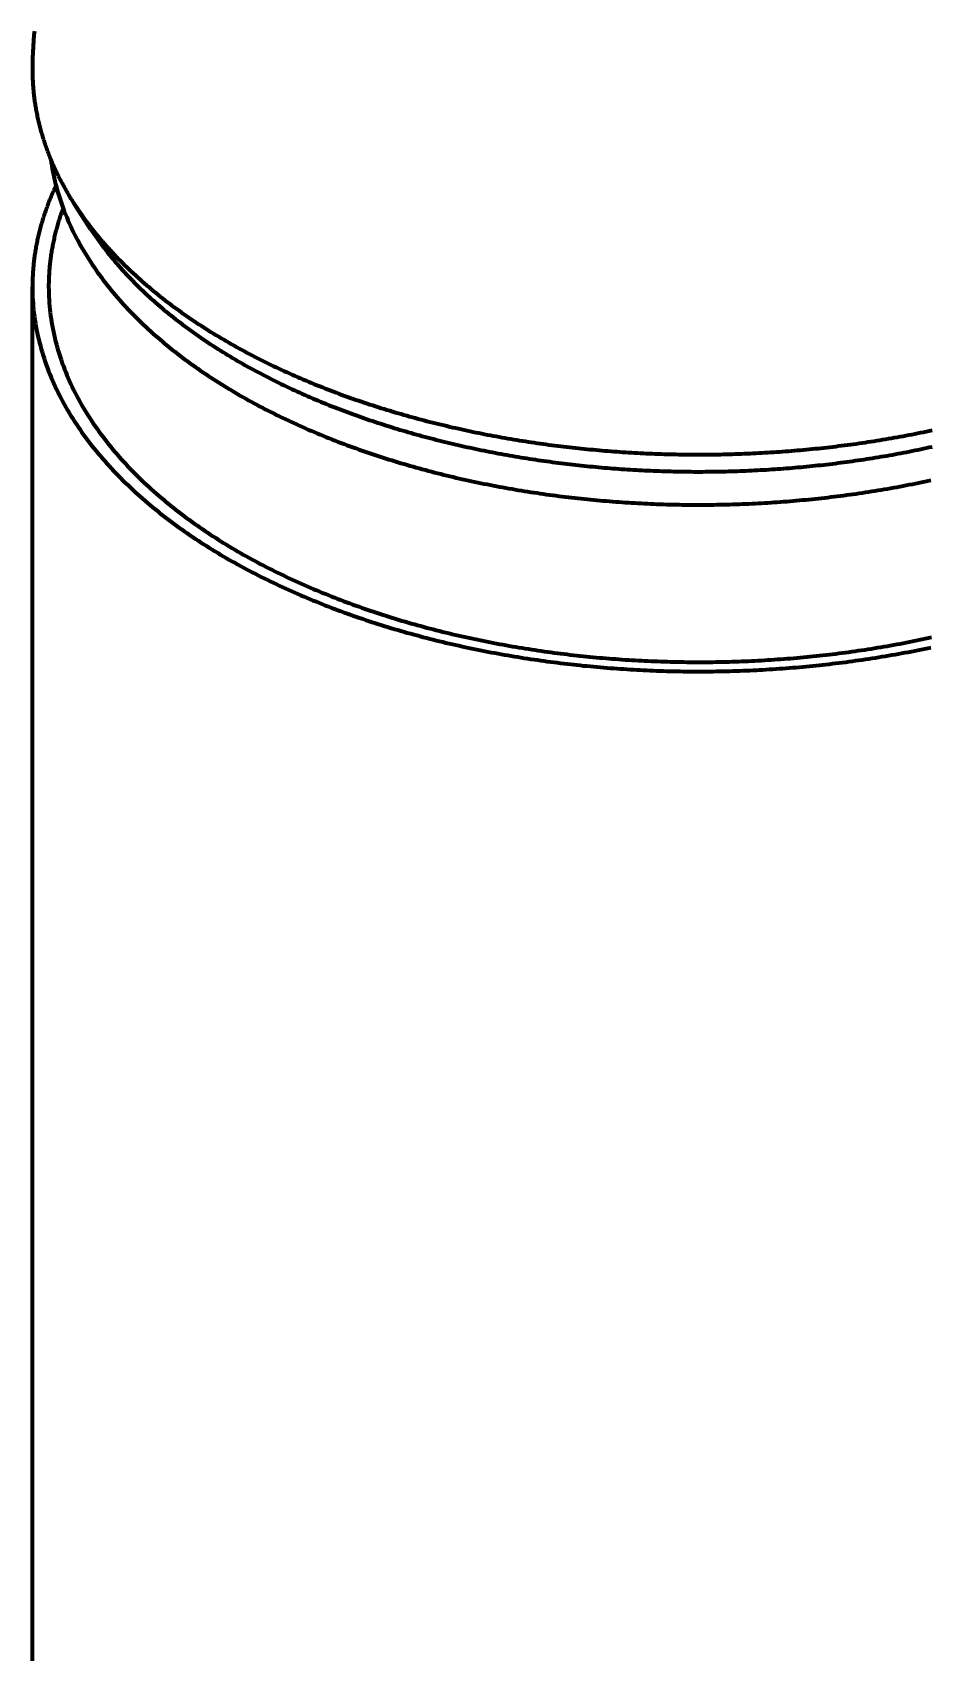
# Model space of a CAD drawing. Header units: millimetres. Extents: x 0 to 420, y 0 to 297.
# Drawn here: x 116.4 to 168.9, y 107.3 to 202.2 of the extents above; entities that cross this region are included whole.
import ezdxf

# ---------------------------------------------------------------- set-up
doc = ezdxf.new("R2010")
doc.units = ezdxf.units.MM
doc.layers.add('01-VISIBLE', color=7, linetype='CONTINUOUS', lineweight=70)

msp = doc.modelspace()

# ---------------------------------------------------------------- linework, layer by layer
at = {"layer": '01-VISIBLE'}
for p, q in [((119.792, 190.658), (118.903, 192.015)), ((116.384, 76.236), (116.384, 187.28))]:
    msp.add_line(p, q, dxfattribs=at)
for points in [[(116.499, 202.25), (116.488, 202.137), (116.477, 202.024), (116.467, 201.91), (116.457, 201.797), (116.449, 201.683), (116.44, 201.57), (116.433, 201.456), (116.425, 201.342), (116.419, 201.228), (116.413, 201.115), (116.407, 201.001), (116.402, 200.887), (116.398, 200.773), (116.394, 200.659), (116.391, 200.546), (116.389, 200.432), (116.387, 200.318), (116.385, 200.204), (116.384, 200.09), (116.384, 199.976)], [(116.384, 199.976), (116.384, 199.895), (116.385, 199.815), (116.386, 199.734), (116.388, 199.653), (116.39, 199.573), (116.393, 199.492), (116.396, 199.412), (116.4, 199.331), (116.404, 199.251), (116.409, 199.17), (116.414, 199.089), (116.42, 199.009), (116.426, 198.929), (116.433, 198.848), (116.44, 198.768), (116.448, 198.688), (116.456, 198.607), (116.465, 198.527), (116.474, 198.447), (116.484, 198.367), (116.494, 198.287), (116.505, 198.207), (116.516, 198.127), (116.528, 198.047), (116.54, 197.967), (116.552, 197.888), (116.565, 197.808), (116.579, 197.729), (116.593, 197.649), (116.607, 197.57), (116.622, 197.491), (116.638, 197.412), (116.654, 197.332), (116.67, 197.253), (116.687, 197.175), (116.705, 197.096), (116.722, 197.017), (116.741, 196.939), (116.759, 196.86), (116.779, 196.782), (116.798, 196.704), (116.818, 196.625), (116.839, 196.547), (116.86, 196.47), (116.881, 196.392), (116.903, 196.314), (116.926, 196.237), (116.949, 196.159), (116.972, 196.082), (116.996, 196.005), (117.02, 195.928), (117.044, 195.851), (117.069, 195.774), (117.095, 195.698), (117.12, 195.621), (117.147, 195.545), (117.173, 195.469), (117.201, 195.393), (117.228, 195.317), (117.256, 195.242), (117.284, 195.166), (117.313, 195.091), (117.342, 195.016), (117.372, 194.941), (117.402, 194.866), (117.432, 194.791), (117.463, 194.716), (117.494, 194.642), (117.526, 194.568), (117.558, 194.494), (117.59, 194.42), (117.623, 194.346), (117.656, 194.273), (117.69, 194.199), (117.723, 194.126), (117.758, 194.053), (117.792, 193.98), (117.827, 193.907), (117.863, 193.835), (117.899, 193.763), (117.935, 193.69), (117.971, 193.618), (118.008, 193.547), (118.045, 193.475), (118.083, 193.404), (118.12, 193.332), (118.159, 193.261), (118.197, 193.191), (118.236, 193.12), (118.275, 193.049), (118.315, 192.979), (118.355, 192.909), (118.395, 192.839), (118.436, 192.769), (118.477, 192.7), (118.518, 192.631), (118.559, 192.561), (118.601, 192.492), (118.643, 192.424), (118.686, 192.355), (118.729, 192.287), (118.772, 192.219), (118.815, 192.151), (118.859, 192.083), (118.903, 192.015)], [(117.455, 194.736), (117.482, 194.552), (117.511, 194.369), (117.543, 194.186), (117.578, 194.004), (117.615, 193.822), (117.654, 193.641), (117.697, 193.461), (117.741, 193.28), (117.788, 193.101), (117.838, 192.922), (117.89, 192.744), (117.944, 192.567), (118.001, 192.39), (118.06, 192.214), (118.122, 192.039), (118.185, 191.865), (118.251, 191.692), (118.319, 191.519), (118.39, 191.348), (118.462, 191.177), (118.536, 191.007), (118.613, 190.838), (118.692, 190.67), (118.772, 190.503), (118.855, 190.337), (118.94, 190.172), (119.026, 190.008), (119.114, 189.845), (119.205, 189.683), (119.297, 189.521), (119.391, 189.361), (119.486, 189.202), (119.583, 189.045), (119.682, 188.888), (119.783, 188.732), (119.885, 188.577), (119.989, 188.423), (120.095, 188.271), (120.202, 188.119), (120.31, 187.969), (120.42, 187.819), (120.531, 187.671), (120.644, 187.524), (120.758, 187.378), (120.874, 187.233), (120.991, 187.089), (121.109, 186.946), (121.229, 186.804), (121.35, 186.663), (121.472, 186.523), (121.595, 186.385), (121.719, 186.247), (121.845, 186.111), (121.972, 185.975), (122.1, 185.841), (122.229, 185.707), (122.359, 185.575), (122.49, 185.444), (122.622, 185.314), (122.755, 185.185), (122.889, 185.056), (123.024, 184.929), (123.16, 184.803), (123.297, 184.678), (123.435, 184.554), (123.574, 184.431), (123.714, 184.309), (123.854, 184.188), (123.996, 184.068), (124.138, 183.949), (124.281, 183.831), (124.425, 183.714), (124.57, 183.598), (124.715, 183.483), (124.861, 183.369), (125.008, 183.255), (125.156, 183.143), (125.304, 183.032), (125.453, 182.921), (125.603, 182.812), (125.754, 182.704), (125.905, 182.596), (126.057, 182.489), (126.209, 182.383), (126.362, 182.279), (126.516, 182.175), (126.67, 182.072), (126.825, 181.969), (126.98, 181.868), (127.136, 181.768), (127.293, 181.668), (127.45, 181.57), (127.607, 181.472), (127.765, 181.375), (127.924, 181.279), (128.083, 181.183), (128.243, 181.089), (128.403, 180.996), (128.564, 180.903), (128.725, 180.811), (128.887, 180.72), (129.049, 180.63), (129.211, 180.54), (129.374, 180.451), (129.537, 180.364), (129.701, 180.277), (129.866, 180.19), (130.03, 180.105), (130.195, 180.02), (130.361, 179.936), (130.526, 179.853), (130.693, 179.771), (130.859, 179.689), (131.026, 179.609), (131.194, 179.529), (131.361, 179.449), (131.529, 179.371), (131.698, 179.293), (131.867, 179.216), (132.036, 179.14), (132.205, 179.064), (132.375, 178.989), (132.545, 178.915), (132.715, 178.842), (132.886, 178.769), (133.057, 178.697), (133.228, 178.626), (133.4, 178.555), (133.572, 178.486), (133.744, 178.416), (133.916, 178.348), (134.089, 178.28), (134.262, 178.213), (134.435, 178.147), (134.608, 178.081), (134.782, 178.016), (134.956, 177.952), (135.13, 177.888), (135.305, 177.825), (135.48, 177.763), (135.655, 177.701), (135.83, 177.64), (136.005, 177.58), (136.181, 177.52), (136.357, 177.461), (136.533, 177.403), (136.709, 177.345), (136.886, 177.288), (137.062, 177.232), (137.239, 177.176), (137.416, 177.121), (137.594, 177.067), (137.771, 177.013), (137.949, 176.959), (138.127, 176.907), (138.305, 176.855), (138.483, 176.804), (138.661, 176.753), (138.84, 176.703), (139.019, 176.653), (139.198, 176.604), (139.377, 176.556), (139.556, 176.508), (139.736, 176.461), (139.915, 176.415), (140.095, 176.369), (140.275, 176.324), (140.455, 176.279), (140.635, 176.235), (140.815, 176.191), (140.996, 176.149), (141.176, 176.106), (141.357, 176.065), (141.538, 176.024), (141.719, 175.983), (141.9, 175.943), (142.082, 175.904), (142.263, 175.865), (142.444, 175.827), (142.626, 175.789), (142.808, 175.752), (142.99, 175.716), (143.172, 175.68), (143.354, 175.644), (143.536, 175.61), (143.718, 175.575), (143.901, 175.542), (144.083, 175.509), (144.266, 175.476), (144.449, 175.444), (144.631, 175.413), (144.814, 175.382), (144.997, 175.352), (145.181, 175.322), (145.364, 175.293), (145.547, 175.264), (145.73, 175.236), (145.914, 175.209), (146.097, 175.182), (146.281, 175.155), (146.465, 175.13), (146.648, 175.104), (146.832, 175.079), (147.016, 175.055), (147.2, 175.032), (147.384, 175.008), (147.568, 174.986), (147.752, 174.964), (147.937, 174.942), (148.121, 174.921), (148.305, 174.901), (148.49, 174.881), (148.674, 174.862), (148.859, 174.843), (149.043, 174.825), (149.228, 174.807), (149.413, 174.79), (149.598, 174.773), (149.782, 174.757), (149.967, 174.741), (150.152, 174.726), (150.337, 174.712), (150.522, 174.698), (150.707, 174.684), (150.892, 174.671), (151.077, 174.659), (151.262, 174.647), (151.447, 174.635), (151.633, 174.624), (151.818, 174.614), (152.003, 174.604), (152.188, 174.595), (152.374, 174.586), (152.559, 174.578), (152.744, 174.57), (152.93, 174.563), (153.115, 174.557), (153.3, 174.55), (153.486, 174.545), (153.671, 174.54), (153.857, 174.535), (154.042, 174.531), (154.228, 174.528), (154.413, 174.525), (154.599, 174.522), (154.784, 174.52), (154.969, 174.519), (155.155, 174.518), (155.34, 174.517), (155.526, 174.518), (155.711, 174.518), (155.897, 174.519), (156.082, 174.521), (156.268, 174.523), (156.453, 174.526), (156.639, 174.529), (156.824, 174.533), (157.01, 174.537), (157.195, 174.542), (157.381, 174.548), (157.566, 174.554), (157.751, 174.56), (157.937, 174.567), (158.122, 174.574), (158.307, 174.582), (158.493, 174.591), (158.678, 174.6), (158.863, 174.609), (159.049, 174.62), (159.234, 174.63), (159.419, 174.641), (159.604, 174.653), (159.789, 174.665), (159.974, 174.678), (160.159, 174.691), (160.344, 174.705), (160.529, 174.719), (160.714, 174.734), (160.899, 174.749), (161.084, 174.765), (161.269, 174.782), (161.453, 174.799), (161.638, 174.816), (161.823, 174.834), (162.007, 174.853), (162.192, 174.872), (162.376, 174.891), (162.56, 174.912), (162.745, 174.932), (162.929, 174.954), (163.113, 174.975), (163.297, 174.998), (163.482, 175.021), (163.666, 175.044), (163.849, 175.068), (164.033, 175.092), (164.217, 175.118), (164.401, 175.143), (164.585, 175.169), (164.768, 175.196), (164.952, 175.223), (165.135, 175.251), (165.318, 175.279), (165.502, 175.308), (165.685, 175.338), (165.868, 175.368), (166.051, 175.398), (166.234, 175.429), (166.416, 175.461), (166.599, 175.493), (166.782, 175.526), (166.964, 175.559), (167.146, 175.593), (167.329, 175.628), (167.511, 175.663), (167.693, 175.699), (167.875, 175.735), (168.057, 175.772), (168.238, 175.809), (168.42, 175.847), (168.601, 175.885), (168.783, 175.924), (168.964, 175.964)], [(117.76, 193.208), (117.726, 193.135), (117.692, 193.061), (117.658, 192.988), (117.625, 192.914), (117.592, 192.841), (117.56, 192.767), (117.528, 192.693), (117.496, 192.618), (117.465, 192.544), (117.434, 192.469), (117.404, 192.394), (117.374, 192.32), (117.344, 192.244), (117.315, 192.169), (117.286, 192.094), (117.258, 192.018), (117.23, 191.942), (117.202, 191.867), (117.175, 191.791), (117.148, 191.714), (117.122, 191.638), (117.096, 191.562), (117.07, 191.485), (117.045, 191.408), (117.021, 191.331), (116.997, 191.254), (116.973, 191.177), (116.95, 191.1), (116.927, 191.022), (116.904, 190.945), (116.882, 190.867), (116.861, 190.789), (116.84, 190.711), (116.819, 190.633), (116.799, 190.555), (116.779, 190.477), (116.76, 190.398), (116.741, 190.32), (116.723, 190.241), (116.705, 190.162), (116.688, 190.084), (116.671, 190.005), (116.654, 189.926), (116.638, 189.846), (116.623, 189.767), (116.608, 189.688), (116.593, 189.609), (116.579, 189.529), (116.566, 189.449), (116.553, 189.37), (116.54, 189.29), (116.528, 189.21), (116.516, 189.13), (116.505, 189.05), (116.494, 188.97), (116.484, 188.89), (116.474, 188.81), (116.465, 188.73), (116.456, 188.65), (116.448, 188.569), (116.44, 188.489), (116.433, 188.409), (116.426, 188.328), (116.42, 188.248), (116.414, 188.167), (116.409, 188.086), (116.404, 188.006), (116.4, 187.925), (116.396, 187.845), (116.393, 187.764), (116.39, 187.683), (116.388, 187.603), (116.386, 187.522), (116.385, 187.441), (116.384, 187.36), (116.384, 187.28)], [(118.179, 191.883), (118.151, 191.806), (118.123, 191.73), (118.096, 191.654), (118.069, 191.577), (118.043, 191.5), (118.017, 191.424), (117.992, 191.346), (117.967, 191.269), (117.942, 191.192), (117.918, 191.114), (117.895, 191.037), (117.872, 190.959), (117.849, 190.881), (117.827, 190.803), (117.805, 190.725), (117.784, 190.647), (117.763, 190.568), (117.743, 190.49), (117.723, 190.411), (117.703, 190.332), (117.684, 190.254), (117.666, 190.175), (117.648, 190.095), (117.631, 190.016), (117.614, 189.937), (117.597, 189.858), (117.581, 189.778), (117.566, 189.698), (117.55, 189.619), (117.536, 189.539), (117.522, 189.459), (117.508, 189.379), (117.495, 189.299), (117.483, 189.219), (117.471, 189.139), (117.459, 189.058), (117.448, 188.978), (117.438, 188.898), (117.427, 188.817), (117.418, 188.736), (117.409, 188.656), (117.4, 188.575), (117.392, 188.494), (117.385, 188.414), (117.378, 188.333), (117.371, 188.252), (117.366, 188.171), (117.36, 188.09), (117.355, 188.009), (117.351, 187.928), (117.347, 187.847), (117.344, 187.766), (117.341, 187.685), (117.338, 187.604), (117.337, 187.523), (117.335, 187.442), (117.334, 187.361), (117.334, 187.28)], [(118.903, 192.015), (118.999, 191.871), (119.096, 191.727), (119.194, 191.584), (119.294, 191.442), (119.395, 191.301), (119.497, 191.161), (119.601, 191.022), (119.705, 190.884), (119.811, 190.746), (119.918, 190.61), (120.027, 190.474), (120.136, 190.34), (120.247, 190.206), (120.358, 190.073), (120.471, 189.942), (120.585, 189.811), (120.7, 189.681), (120.816, 189.552), (120.932, 189.423), (121.05, 189.296), (121.169, 189.17), (121.289, 189.044), (121.41, 188.92), (121.531, 188.796), (121.654, 188.673), (121.777, 188.551), (121.902, 188.43), (122.027, 188.31), (122.153, 188.191), (122.279, 188.073), (122.407, 187.955), (122.535, 187.839), (122.665, 187.723), (122.795, 187.608), (122.925, 187.494), (123.057, 187.381), (123.189, 187.268), (123.322, 187.157), (123.455, 187.046), (123.59, 186.936), (123.724, 186.827), (123.86, 186.719), (123.996, 186.612), (124.133, 186.505), (124.271, 186.4), (124.409, 186.295), (124.548, 186.191), (124.687, 186.087), (124.827, 185.985), (124.967, 185.883), (125.109, 185.782), (125.25, 185.682), (125.392, 185.583), (125.535, 185.484), (125.678, 185.387), (125.822, 185.29), (125.966, 185.193), (126.111, 185.098), (126.256, 185.003), (126.402, 184.909), (126.549, 184.816), (126.695, 184.723), (126.842, 184.632), (126.99, 184.54), (127.138, 184.45), (127.287, 184.361), (127.436, 184.272), (127.585, 184.184), (127.735, 184.096), (127.885, 184.009), (128.036, 183.923), (128.187, 183.838), (128.338, 183.754), (128.49, 183.67), (128.642, 183.586), (128.795, 183.504), (128.948, 183.422), (129.101, 183.341), (129.255, 183.26), (129.409, 183.181), (129.563, 183.101), (129.718, 183.023), (129.873, 182.945), (130.028, 182.868), (130.184, 182.791), (130.34, 182.716), (130.496, 182.64), (130.653, 182.566), (130.809, 182.492), (130.967, 182.419), (131.124, 182.346), (131.282, 182.274), (131.44, 182.203), (131.598, 182.132), (131.757, 182.062), (131.916, 181.992), (132.075, 181.923), (132.235, 181.855), (132.394, 181.788), (132.554, 181.721), (132.715, 181.654), (132.875, 181.588), (133.036, 181.523), (133.197, 181.458), (133.358, 181.394), (133.519, 181.331), (133.681, 181.268), (133.843, 181.206), (134.005, 181.144), (134.167, 181.083), (134.33, 181.022), (134.493, 180.963), (134.656, 180.903), (134.819, 180.844), (134.982, 180.786), (135.146, 180.729), (135.31, 180.671), (135.474, 180.615), (135.638, 180.559), (135.802, 180.504), (135.967, 180.449), (136.131, 180.394), (136.296, 180.341), (136.461, 180.287), (136.627, 180.235), (136.792, 180.183), (136.958, 180.131), (137.124, 180.08), (137.29, 180.03), (137.456, 179.98), (137.622, 179.93), (137.788, 179.881), (137.955, 179.833), (138.122, 179.785), (138.289, 179.738), (138.456, 179.691), (138.623, 179.645), (138.79, 179.599), (138.958, 179.554), (139.125, 179.51), (139.293, 179.465), (139.461, 179.422), (139.629, 179.379), (139.797, 179.336), (139.965, 179.294), (140.134, 179.252), (140.302, 179.211), (140.471, 179.171), (140.64, 179.131), (140.808, 179.091), (140.977, 179.052), (141.147, 179.014), (141.316, 178.975), (141.485, 178.938), (141.655, 178.901), (141.824, 178.864), (141.994, 178.828), (142.164, 178.793), (142.333, 178.758), (142.503, 178.723), (142.673, 178.689), (142.844, 178.655), (143.014, 178.622), (143.184, 178.59), (143.355, 178.557), (143.525, 178.526), (143.696, 178.494), (143.867, 178.464), (144.037, 178.434), (144.208, 178.404), (144.379, 178.375), (144.55, 178.346), (144.721, 178.317), (144.893, 178.29), (145.064, 178.262), (145.235, 178.235), (145.407, 178.209), (145.578, 178.183), (145.75, 178.157), (145.921, 178.132), (146.093, 178.108), (146.265, 178.084), (146.437, 178.06), (146.609, 178.037), (146.78, 178.014), (146.952, 177.992), (147.125, 177.97), (147.297, 177.949), (147.469, 177.928), (147.641, 177.908), (147.813, 177.888), (147.986, 177.868), (148.158, 177.849), (148.331, 177.831), (148.503, 177.813), (148.676, 177.795), (148.848, 177.778), (149.021, 177.761), (149.194, 177.745), (149.366, 177.729), (149.539, 177.714), (149.712, 177.699), (149.885, 177.684), (150.058, 177.67), (150.231, 177.657), (150.404, 177.644), (150.577, 177.631), (150.75, 177.619), (150.923, 177.607), (151.096, 177.596), (151.269, 177.585), (151.442, 177.575), (151.615, 177.565), (151.788, 177.555), (151.962, 177.546), (152.135, 177.538), (152.308, 177.53), (152.481, 177.522), (152.655, 177.515), (152.828, 177.508), (153.001, 177.502), (153.175, 177.496), (153.348, 177.49), (153.521, 177.485), (153.695, 177.481), (153.868, 177.476), (154.042, 177.473), (154.215, 177.47), (154.389, 177.467), (154.562, 177.464), (154.735, 177.463), (154.909, 177.461), (155.082, 177.46), (155.256, 177.46), (155.429, 177.459), (155.603, 177.46), (155.776, 177.461), (155.95, 177.462), (156.123, 177.464), (156.296, 177.466), (156.47, 177.468), (156.643, 177.471), (156.817, 177.475), (156.99, 177.479), (157.164, 177.483), (157.337, 177.488), (157.51, 177.493), (157.684, 177.499), (157.857, 177.505), (158.03, 177.511), (158.204, 177.518), (158.377, 177.526), (158.55, 177.534), (158.723, 177.542), (158.897, 177.551), (159.07, 177.56), (159.243, 177.57), (159.416, 177.58), (159.589, 177.591), (159.762, 177.602), (159.936, 177.613), (160.109, 177.625), (160.282, 177.638), (160.455, 177.651), (160.627, 177.664), (160.8, 177.678), (160.973, 177.692), (161.146, 177.707), (161.319, 177.722), (161.492, 177.737), (161.664, 177.753), (161.837, 177.77), (162.01, 177.787), (162.182, 177.804), (162.355, 177.822), (162.527, 177.84), (162.7, 177.859), (162.872, 177.878), (163.044, 177.898), (163.217, 177.918), (163.389, 177.939), (163.561, 177.96), (163.733, 177.981), (163.905, 178.003), (164.077, 178.026), (164.249, 178.049), (164.421, 178.072), (164.593, 178.096), (164.765, 178.12), (164.936, 178.145), (165.108, 178.171), (165.279, 178.196), (165.451, 178.222), (165.622, 178.249), (165.794, 178.276), (165.965, 178.304), (166.136, 178.332), (166.307, 178.361), (166.478, 178.39), (166.649, 178.419), (166.82, 178.449), (166.991, 178.48), (167.161, 178.511), (167.332, 178.542), (167.502, 178.574), (167.673, 178.606), (167.843, 178.639), (168.013, 178.673), (168.183, 178.707), (168.353, 178.741), (168.523, 178.776), (168.693, 178.811), (168.863, 178.847), (169.032, 178.883)], [(119.792, 190.658), (119.885, 190.517), (119.98, 190.376), (120.076, 190.237), (120.173, 190.099), (120.272, 189.961), (120.371, 189.824), (120.472, 189.689), (120.574, 189.554), (120.678, 189.42), (120.782, 189.287), (120.888, 189.154), (120.995, 189.023), (121.103, 188.893), (121.212, 188.763), (121.322, 188.635), (121.433, 188.507), (121.545, 188.38), (121.658, 188.254), (121.772, 188.129), (121.887, 188.005), (122.003, 187.882), (122.119, 187.759), (122.237, 187.638), (122.356, 187.517), (122.475, 187.397), (122.596, 187.278), (122.717, 187.16), (122.839, 187.043), (122.962, 186.927), (123.086, 186.811), (123.21, 186.697), (123.336, 186.583), (123.462, 186.47), (123.588, 186.358), (123.716, 186.247), (123.844, 186.136), (123.973, 186.027), (124.103, 185.918), (124.233, 185.81), (124.364, 185.703), (124.496, 185.596), (124.628, 185.491), (124.761, 185.386), (124.894, 185.282), (125.029, 185.179), (125.163, 185.077), (125.299, 184.975), (125.435, 184.874), (125.571, 184.774), (125.708, 184.675), (125.846, 184.577), (125.984, 184.479), (126.123, 184.382), (126.262, 184.286), (126.402, 184.191), (126.542, 184.096), (126.683, 184.002), (126.824, 183.909), (126.966, 183.816), (127.108, 183.725), (127.251, 183.634), (127.394, 183.543), (127.538, 183.454), (127.682, 183.365), (127.826, 183.277), (127.971, 183.19), (128.116, 183.103), (128.262, 183.017), (128.408, 182.932), (128.555, 182.847), (128.702, 182.763), (128.849, 182.68), (128.997, 182.597), (129.145, 182.516), (129.294, 182.434), (129.442, 182.354), (129.592, 182.274), (129.741, 182.195), (129.891, 182.116), (130.041, 182.038), (130.192, 181.961), (130.343, 181.885), (130.494, 181.809), (130.646, 181.733), (130.798, 181.659), (130.95, 181.585), (131.102, 181.511), (131.255, 181.439), (131.408, 181.367), (131.561, 181.295), (131.715, 181.224), (131.869, 181.154), (132.023, 181.084), (132.178, 181.015), (132.333, 180.947), (132.488, 180.879), (132.643, 180.812), (132.799, 180.745), (132.954, 180.679), (133.11, 180.614), (133.267, 180.549), (133.423, 180.485), (133.58, 180.421), (133.737, 180.358), (133.894, 180.296), (134.052, 180.234), (134.21, 180.172), (134.368, 180.112), (134.526, 180.051), (134.684, 179.992), (134.843, 179.933), (135.002, 179.874), (135.161, 179.816), (135.32, 179.759), (135.479, 179.702), (135.639, 179.646), (135.799, 179.59), (135.959, 179.535), (136.119, 179.481), (136.279, 179.427), (136.44, 179.373), (136.6, 179.32), (136.761, 179.268), (136.922, 179.216), (137.084, 179.164), (137.245, 179.114), (137.407, 179.063), (137.568, 179.013), (137.73, 178.964), (137.892, 178.915), (138.055, 178.867), (138.217, 178.82), (138.379, 178.772), (138.542, 178.726), (138.705, 178.68), (138.868, 178.634), (139.031, 178.589), (139.194, 178.544), (139.358, 178.5), (139.521, 178.457), (139.685, 178.414), (139.849, 178.371), (140.013, 178.329), (140.177, 178.287), (140.341, 178.246), (140.505, 178.206), (140.669, 178.166), (140.834, 178.126), (140.999, 178.087), (141.163, 178.049), (141.328, 178.01), (141.493, 177.973), (141.658, 177.936), (141.824, 177.899), (141.989, 177.863), (142.154, 177.827), (142.32, 177.792), (142.486, 177.757), (142.651, 177.723), (142.817, 177.689), (142.983, 177.656), (143.149, 177.623), (143.315, 177.591), (143.481, 177.559), (143.648, 177.528), (143.814, 177.497), (143.981, 177.466), (144.147, 177.436), (144.314, 177.407), (144.48, 177.378), (144.647, 177.349), (144.814, 177.321), (144.981, 177.294), (145.148, 177.266), (145.315, 177.24), (145.482, 177.213), (145.65, 177.188), (145.817, 177.162), (145.984, 177.137), (146.152, 177.113), (146.319, 177.089), (146.487, 177.066), (146.655, 177.043), (146.822, 177.02), (146.99, 176.998), (147.158, 176.976), (147.326, 176.955), (147.494, 176.934), (147.662, 176.914), (147.83, 176.894), (147.998, 176.874), (148.166, 176.855), (148.334, 176.837), (148.503, 176.819), (148.671, 176.801), (148.839, 176.784), (149.008, 176.767), (149.176, 176.751), (149.344, 176.735), (149.513, 176.72), (149.682, 176.705), (149.85, 176.69), (150.019, 176.676), (150.188, 176.662), (150.356, 176.649), (150.525, 176.636), (150.694, 176.624), (150.863, 176.612), (151.031, 176.601), (151.2, 176.59), (151.369, 176.579), (151.538, 176.569), (151.707, 176.559), (151.876, 176.55), (152.045, 176.541), (152.214, 176.533), (152.383, 176.525), (152.552, 176.518), (152.721, 176.51), (152.89, 176.504), (153.059, 176.498), (153.229, 176.492), (153.398, 176.487), (153.567, 176.482), (153.736, 176.477), (153.905, 176.473), (154.074, 176.47), (154.244, 176.466), (154.413, 176.464), (154.582, 176.461), (154.751, 176.46), (154.92, 176.458), (155.09, 176.457), (155.259, 176.457), (155.428, 176.457), (155.597, 176.457), (155.767, 176.458), (155.936, 176.459), (156.105, 176.461), (156.274, 176.463), (156.443, 176.465), (156.613, 176.468), (156.782, 176.471), (156.951, 176.475), (157.12, 176.479), (157.289, 176.484), (157.459, 176.489), (157.628, 176.495), (157.797, 176.501), (157.966, 176.507), (158.135, 176.514), (158.304, 176.521), (158.473, 176.529), (158.642, 176.537), (158.811, 176.546), (158.98, 176.555), (159.149, 176.564), (159.318, 176.574), (159.487, 176.585), (159.656, 176.595), (159.825, 176.607), (159.993, 176.618), (160.162, 176.63), (160.331, 176.643), (160.5, 176.656), (160.668, 176.669), (160.837, 176.683), (161.006, 176.698), (161.174, 176.712), (161.343, 176.728), (161.511, 176.743), (161.68, 176.759), (161.848, 176.776), (162.017, 176.793), (162.185, 176.81), (162.353, 176.828), (162.521, 176.847), (162.69, 176.865), (162.858, 176.885), (163.026, 176.904), (163.194, 176.924), (163.362, 176.945), (163.53, 176.966), (163.698, 176.987), (163.865, 177.009), (164.033, 177.032), (164.201, 177.054), (164.368, 177.078), (164.536, 177.102), (164.704, 177.126), (164.871, 177.15), (165.038, 177.175), (165.206, 177.201), (165.373, 177.227), (165.54, 177.254), (165.707, 177.281), (165.874, 177.308), (166.041, 177.336), (166.208, 177.364), (166.375, 177.393), (166.541, 177.422), (166.708, 177.452), (166.874, 177.482), (167.041, 177.513), (167.207, 177.544), (167.373, 177.576), (167.539, 177.608), (167.706, 177.64), (167.872, 177.673), (168.037, 177.707), (168.203, 177.741), (168.369, 177.775), (168.534, 177.81), (168.7, 177.846), (168.865, 177.882), (169.031, 177.918)], [(116.384, 187.28), (116.386, 187.085), (116.39, 186.89), (116.397, 186.696), (116.407, 186.502), (116.421, 186.307), (116.437, 186.113), (116.455, 185.92), (116.477, 185.726), (116.502, 185.533), (116.529, 185.341), (116.559, 185.148), (116.592, 184.956), (116.628, 184.765), (116.667, 184.574), (116.708, 184.384), (116.752, 184.195), (116.799, 184.006), (116.848, 183.817), (116.9, 183.63), (116.954, 183.443), (117.012, 183.257), (117.071, 183.072), (117.133, 182.887), (117.198, 182.704), (117.265, 182.521), (117.335, 182.339), (117.406, 182.158), (117.48, 181.978), (117.557, 181.799), (117.636, 181.621), (117.717, 181.444), (117.8, 181.268), (117.885, 181.093), (117.972, 180.919), (118.062, 180.747), (118.153, 180.575), (118.247, 180.404), (118.342, 180.235), (118.44, 180.066), (118.539, 179.899), (118.64, 179.732), (118.743, 179.567), (118.848, 179.403), (118.955, 179.24), (119.063, 179.079), (119.173, 178.918), (119.285, 178.759), (119.398, 178.6), (119.513, 178.443), (119.629, 178.287), (119.747, 178.133), (119.867, 177.979), (119.988, 177.827), (120.11, 177.675), (120.234, 177.525), (120.359, 177.376), (120.486, 177.228), (120.614, 177.082), (120.743, 176.936), (120.873, 176.792), (121.005, 176.648), (121.138, 176.506), (121.272, 176.365), (121.408, 176.225), (121.544, 176.087), (121.682, 175.949), (121.82, 175.813), (121.96, 175.677), (122.101, 175.543), (122.243, 175.41), (122.386, 175.278), (122.53, 175.147), (122.675, 175.017), (122.821, 174.888), (122.968, 174.76), (123.116, 174.634), (123.264, 174.508), (123.414, 174.384), (123.564, 174.26), (123.716, 174.138), (123.868, 174.017), (124.021, 173.896), (124.175, 173.777), (124.329, 173.659), (124.485, 173.541), (124.641, 173.425), (124.797, 173.31), (124.955, 173.196), (125.113, 173.082), (125.272, 172.97), (125.432, 172.859), (125.592, 172.749), (125.753, 172.639), (125.915, 172.531), (126.077, 172.423), (126.24, 172.317), (126.404, 172.212), (126.568, 172.107), (126.733, 172.003), (126.898, 171.901), (127.064, 171.799), (127.23, 171.698), (127.397, 171.598), (127.565, 171.499), (127.733, 171.401), (127.902, 171.304), (128.071, 171.207), (128.24, 171.112), (128.41, 171.017), (128.581, 170.923), (128.752, 170.83), (128.923, 170.738), (129.095, 170.647), (129.268, 170.557), (129.441, 170.468), (129.614, 170.379), (129.788, 170.291), (129.962, 170.204), (130.136, 170.118), (130.311, 170.033), (130.487, 169.948), (130.662, 169.865), (130.839, 169.782), (131.015, 169.7), (131.192, 169.619), (131.369, 169.538), (131.547, 169.459), (131.725, 169.38), (131.903, 169.302), (132.081, 169.224), (132.26, 169.148), (132.44, 169.072), (132.619, 168.997), (132.799, 168.923), (132.979, 168.849), (133.16, 168.777), (133.341, 168.705), (133.522, 168.633), (133.703, 168.563), (133.885, 168.493), (134.067, 168.424), (134.249, 168.356), (134.432, 168.288), (134.615, 168.222), (134.798, 168.155), (134.981, 168.09), (135.165, 168.025), (135.348, 167.961), (135.533, 167.898), (135.717, 167.836), (135.901, 167.774), (136.086, 167.713), (136.271, 167.652), (136.456, 167.593), (136.642, 167.534), (136.827, 167.475), (137.013, 167.417), (137.199, 167.36), (137.386, 167.304), (137.572, 167.248), (137.759, 167.194), (137.946, 167.139), (138.133, 167.086), (138.32, 167.033), (138.508, 166.98), (138.695, 166.929), (138.883, 166.878), (139.071, 166.827), (139.259, 166.778), (139.448, 166.729), (139.636, 166.68), (139.825, 166.632), (140.014, 166.585), (140.203, 166.539), (140.392, 166.493), (140.581, 166.448), (140.771, 166.403), (140.96, 166.359), (141.15, 166.316), (141.34, 166.274), (141.53, 166.232), (141.72, 166.19), (141.91, 166.149), (142.101, 166.109), (142.292, 166.07), (142.482, 166.031), (142.673, 165.992), (142.864, 165.955), (143.055, 165.918), (143.246, 165.881), (143.438, 165.845), (143.629, 165.81), (143.82, 165.775), (144.012, 165.741), (144.204, 165.708), (144.396, 165.675), (144.588, 165.643), (144.78, 165.611), (144.972, 165.58), (145.164, 165.55), (145.356, 165.52), (145.549, 165.491), (145.741, 165.462), (145.934, 165.434), (146.126, 165.407), (146.319, 165.38), (146.512, 165.353), (146.705, 165.328), (146.898, 165.302), (147.091, 165.278), (147.284, 165.254), (147.477, 165.231), (147.671, 165.208), (147.864, 165.185), (148.058, 165.164), (148.251, 165.143), (148.445, 165.122), (148.638, 165.102), (148.832, 165.083), (149.026, 165.064), (149.219, 165.046), (149.413, 165.028), (149.607, 165.011), (149.801, 164.995), (149.995, 164.979), (150.189, 164.964), (150.383, 164.949), (150.577, 164.935), (150.771, 164.921), (150.965, 164.908), (151.16, 164.895), (151.354, 164.883), (151.548, 164.872), (151.743, 164.861), (151.937, 164.851), (152.131, 164.841), (152.326, 164.832), (152.52, 164.824), (152.715, 164.816), (152.909, 164.808), (153.104, 164.801), (153.298, 164.795), (153.493, 164.789), (153.687, 164.784), (153.882, 164.78), (154.076, 164.776), (154.271, 164.772), (154.466, 164.769), (154.66, 164.767), (154.855, 164.765), (155.049, 164.764), (155.244, 164.763), (155.439, 164.763), (155.633, 164.763), (155.828, 164.764), (156.023, 164.766), (156.217, 164.768), (156.412, 164.771), (156.606, 164.774), (156.801, 164.778), (156.996, 164.782), (157.19, 164.787), (157.385, 164.793), (157.579, 164.799), (157.774, 164.805), (157.968, 164.812), (158.163, 164.82), (158.357, 164.828), (158.552, 164.837), (158.746, 164.847), (158.94, 164.857), (159.135, 164.867), (159.329, 164.878), (159.523, 164.89), (159.718, 164.902), (159.912, 164.915), (160.106, 164.929), (160.3, 164.943), (160.494, 164.957), (160.688, 164.972), (160.882, 164.988), (161.076, 165.004), (161.27, 165.021), (161.464, 165.038), (161.658, 165.056), (161.851, 165.075), (162.045, 165.094), (162.239, 165.113), (162.432, 165.134), (162.626, 165.155), (162.819, 165.176), (163.013, 165.198), (163.206, 165.22), (163.399, 165.244), (163.592, 165.267), (163.785, 165.292), (163.979, 165.316), (164.171, 165.342), (164.364, 165.368), (164.557, 165.395), (164.75, 165.422), (164.942, 165.45), (165.135, 165.478), (165.327, 165.507), (165.52, 165.537), (165.712, 165.567), (165.904, 165.598), (166.096, 165.629), (166.288, 165.661), (166.48, 165.694), (166.672, 165.727), (166.864, 165.76), (167.055, 165.795), (167.247, 165.83), (167.438, 165.865), (167.629, 165.902), (167.82, 165.938), (168.011, 165.976), (168.202, 166.014), (168.393, 166.052), (168.584, 166.092), (168.774, 166.132), (168.965, 166.172)], [(117.334, 187.28), (117.336, 187.09), (117.34, 186.9), (117.347, 186.71), (117.357, 186.521), (117.37, 186.331), (117.385, 186.142), (117.404, 185.953), (117.425, 185.764), (117.449, 185.576), (117.476, 185.388), (117.505, 185.2), (117.537, 185.013), (117.572, 184.826), (117.61, 184.64), (117.65, 184.455), (117.693, 184.27), (117.739, 184.085), (117.787, 183.902), (117.837, 183.719), (117.891, 183.536), (117.946, 183.355), (118.005, 183.174), (118.065, 182.994), (118.128, 182.815), (118.194, 182.637), (118.261, 182.459), (118.331, 182.283), (118.404, 182.107), (118.478, 181.933), (118.555, 181.759), (118.634, 181.586), (118.715, 181.415), (118.798, 181.244), (118.884, 181.074), (118.971, 180.906), (119.06, 180.738), (119.151, 180.572), (119.245, 180.406), (119.34, 180.242), (119.437, 180.078), (119.535, 179.916), (119.636, 179.755), (119.738, 179.595), (119.842, 179.436), (119.948, 179.278), (120.055, 179.122), (120.164, 178.966), (120.274, 178.812), (120.386, 178.659), (120.5, 178.506), (120.615, 178.355), (120.732, 178.206), (120.85, 178.057), (120.969, 177.909), (121.09, 177.763), (121.212, 177.617), (121.336, 177.473), (121.46, 177.33), (121.587, 177.188), (121.714, 177.047), (121.842, 176.907), (121.972, 176.769), (122.103, 176.631), (122.235, 176.495), (122.368, 176.359), (122.503, 176.225), (122.638, 176.092), (122.774, 175.96), (122.912, 175.829), (123.05, 175.699), (123.19, 175.57), (123.33, 175.442), (123.472, 175.316), (123.614, 175.19), (123.757, 175.065), (123.902, 174.942), (124.047, 174.819), (124.193, 174.698), (124.34, 174.577), (124.487, 174.458), (124.636, 174.34), (124.785, 174.222), (124.935, 174.106), (125.086, 173.99), (125.237, 173.876), (125.39, 173.763), (125.543, 173.65), (125.696, 173.539), (125.851, 173.428), (126.006, 173.319), (126.162, 173.21), (126.318, 173.103), (126.475, 172.996), (126.633, 172.89), (126.791, 172.785), (126.95, 172.682), (127.11, 172.579), (127.27, 172.477), (127.431, 172.375), (127.592, 172.275), (127.754, 172.176), (127.916, 172.077), (128.079, 171.98), (128.243, 171.883), (128.407, 171.788), (128.571, 171.693), (128.736, 171.599), (128.901, 171.505), (129.067, 171.413), (129.234, 171.322), (129.401, 171.231), (129.568, 171.141), (129.736, 171.052), (129.904, 170.964), (130.073, 170.877), (130.242, 170.791), (130.411, 170.705), (130.581, 170.62), (130.751, 170.536), (130.922, 170.453), (131.093, 170.371), (131.265, 170.289), (131.436, 170.208), (131.609, 170.128), (131.781, 170.049), (131.954, 169.97), (132.127, 169.893), (132.301, 169.816), (132.475, 169.739), (132.649, 169.664), (132.824, 169.589), (132.999, 169.515), (133.174, 169.442), (133.349, 169.37), (133.525, 169.298), (133.701, 169.227), (133.878, 169.157), (134.055, 169.088), (134.232, 169.019), (134.409, 168.951), (134.586, 168.883), (134.764, 168.817), (134.942, 168.751), (135.121, 168.686), (135.299, 168.621), (135.478, 168.558), (135.657, 168.494), (135.836, 168.432), (136.016, 168.37), (136.196, 168.309), (136.376, 168.249), (136.556, 168.189), (136.737, 168.13), (136.917, 168.072), (137.098, 168.014), (137.28, 167.958), (137.461, 167.901), (137.642, 167.846), (137.824, 167.791), (138.006, 167.736), (138.188, 167.683), (138.371, 167.63), (138.553, 167.577), (138.736, 167.526), (138.919, 167.475), (139.102, 167.424), (139.285, 167.375), (139.469, 167.326), (139.652, 167.277), (139.836, 167.229), (140.02, 167.182), (140.204, 167.135), (140.388, 167.089), (140.573, 167.044), (140.757, 166.999), (140.942, 166.955), (141.127, 166.912), (141.312, 166.869), (141.497, 166.827), (141.682, 166.785), (141.867, 166.744), (142.053, 166.704), (142.239, 166.664), (142.424, 166.625), (142.61, 166.586), (142.796, 166.548), (142.983, 166.511), (143.169, 166.474), (143.355, 166.438), (143.542, 166.402), (143.729, 166.367), (143.915, 166.333), (144.102, 166.299), (144.289, 166.266), (144.476, 166.233), (144.663, 166.201), (144.851, 166.17), (145.038, 166.139), (145.225, 166.109), (145.413, 166.079), (145.601, 166.05), (145.788, 166.021), (145.976, 165.994), (146.164, 165.966), (146.352, 165.939), (146.54, 165.913), (146.728, 165.887), (146.916, 165.862), (147.105, 165.838), (147.293, 165.814), (147.482, 165.79), (147.67, 165.768), (147.859, 165.745), (148.047, 165.724), (148.236, 165.703), (148.425, 165.682), (148.614, 165.662), (148.802, 165.643), (148.991, 165.624), (149.18, 165.605), (149.369, 165.588), (149.559, 165.57), (149.748, 165.554), (149.937, 165.538), (150.126, 165.522), (150.315, 165.507), (150.505, 165.493), (150.694, 165.479), (150.884, 165.466), (151.073, 165.453), (151.263, 165.441), (151.452, 165.429), (151.642, 165.418), (151.831, 165.407), (152.021, 165.397), (152.211, 165.388), (152.4, 165.379), (152.59, 165.371), (152.78, 165.363), (152.969, 165.356), (153.159, 165.349), (153.349, 165.343), (153.539, 165.337), (153.729, 165.332), (153.918, 165.328), (154.108, 165.324), (154.298, 165.32), (154.488, 165.318), (154.678, 165.315), (154.868, 165.313), (155.058, 165.312), (155.247, 165.312), (155.437, 165.311), (155.627, 165.312), (155.817, 165.313), (156.007, 165.314), (156.197, 165.316), (156.387, 165.319), (156.577, 165.322), (156.766, 165.326), (156.956, 165.33), (157.146, 165.335), (157.336, 165.34), (157.526, 165.346), (157.716, 165.353), (157.905, 165.36), (158.095, 165.367), (158.285, 165.375), (158.474, 165.384), (158.664, 165.393), (158.854, 165.403), (159.043, 165.413), (159.233, 165.424), (159.422, 165.435), (159.612, 165.447), (159.801, 165.46), (159.991, 165.473), (160.18, 165.487), (160.37, 165.501), (160.559, 165.516), (160.748, 165.531), (160.937, 165.547), (161.127, 165.563), (161.316, 165.58), (161.505, 165.598), (161.694, 165.616), (161.883, 165.634), (162.072, 165.653), (162.261, 165.673), (162.449, 165.693), (162.638, 165.714), (162.827, 165.736), (163.015, 165.758), (163.204, 165.78), (163.392, 165.803), (163.581, 165.827), (163.769, 165.851), (163.957, 165.876), (164.146, 165.902), (164.334, 165.928), (164.522, 165.954), (164.71, 165.981), (164.897, 166.009), (165.085, 166.037), (165.273, 166.066), (165.461, 166.096), (165.648, 166.126), (165.835, 166.156), (166.023, 166.188), (166.21, 166.219), (166.397, 166.252), (166.584, 166.285), (166.771, 166.318), (166.958, 166.352), (167.144, 166.387), (167.331, 166.422), (167.517, 166.458), (167.704, 166.495), (167.89, 166.532), (168.076, 166.57), (168.262, 166.608), (168.448, 166.647), (168.634, 166.686), (168.819, 166.726), (169.005, 166.767)]]:
    msp.add_lwpolyline(points, dxfattribs=at)

doc.saveas('drawing.dxf')
